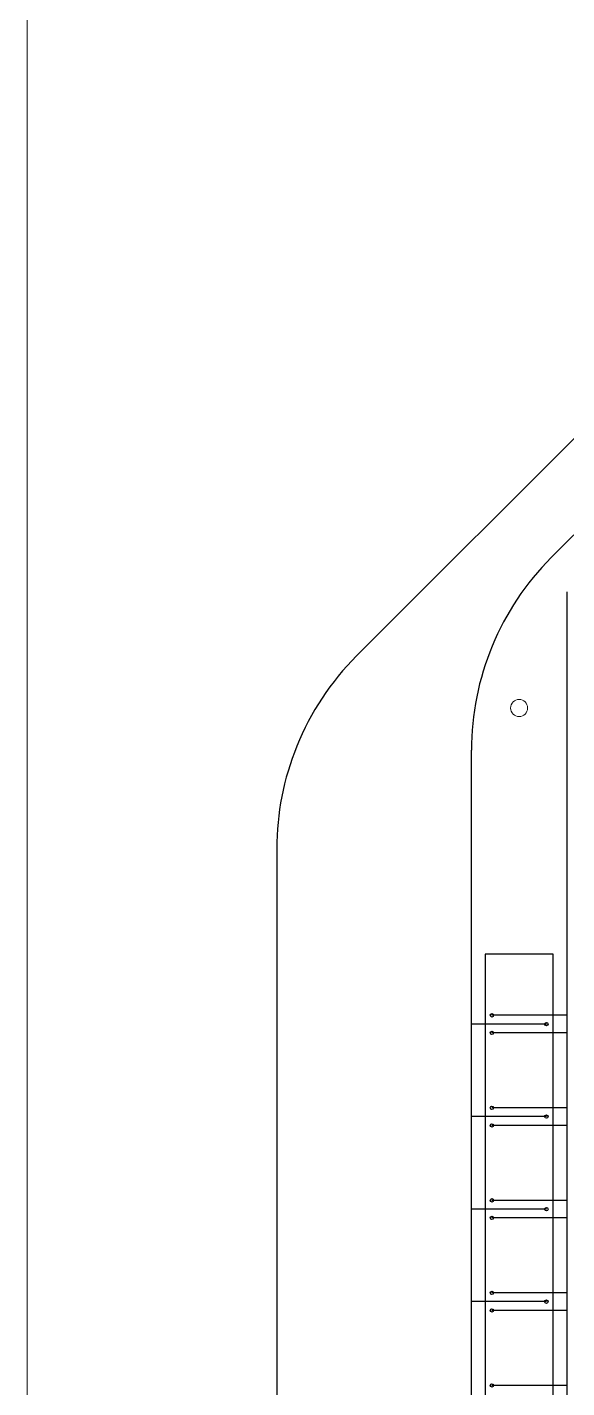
# Model space of a CAD drawing. Header units: millimetres. Extents: x 0 to 40, y 0 to 70.
# Drawn here: x 0 to 3.96, y 13.88 to 23.86 of the extents above; entities that cross this region are included whole.
import ezdxf

# ---------------------------------------------------------------- set-up
doc = ezdxf.new("R2010")
doc.units = ezdxf.units.MM
for name, color, linetype in [('Al Foil', 2, 'Continuous'), ('Cut Through All', 3, 'Continuous'), ('DEF POINTS', 7, 'Continuous'), ('Expose Silicone', 1, 'Continuous'), ('Metal Tracks', 2, 'Continuous')]:
    doc.layers.add(name, color=color, linetype=linetype)

msp = doc.modelspace()

# ---------------------------------------------------------------- linework, layer by layer
at = {"layer": 'Al Foil', "linetype": 'Continuous', "lineweight": 0}
msp.add_line((0, 0), (0, 70), dxfattribs=at)
at = {"layer": 'Al Foil'}
for p, q in [((3.8471, 19.9722), (6.3255, 22.4506)), ((3.9613, 19.7207), (3.9613, 7.7859)), ((3.2613, 7.8859), (3.2613, 18.5579))]:
    msp.add_line(p, q, dxfattribs=at)
at = {"layer": 'Al Foil', "linetype": 'Continuous', "lineweight": 0}
msp.add_circle((3.6113, 18.8683), 0.0626, dxfattribs=at)
at = {"layer": 'Al Foil'}
for centre in [(3.4113, 16.6129), (3.4113, 16.4839), (3.8113, 16.5484), (3.4113, 15.9339), (3.8113, 15.8694), (3.4113, 15.8049), (3.4113, 15.2549), (3.8113, 15.1904), (3.4113, 15.1259), (3.4113, 14.5759), (3.8113, 14.5114), (3.4113, 14.4469), (3.4113, 13.8969)]:
    msp.add_circle(centre, 0.0125, dxfattribs=at)
msp.add_arc((5.2613, 18.5579), 2, 135, 180, dxfattribs=at)
at = {"layer": 'Cut Through All'}
for p, q in [((5.9719, 22.8041), (2.418, 19.2502)), ((1.8322, 17.836), (1.8322, 7.1093))]:
    msp.add_line(p, q, dxfattribs=at)
for start, end in [(135, 157.91798), (157.91798, 180)]:
    msp.add_arc((3.8322, 17.836), 2, start, end, dxfattribs=at)
at = {"layer": 'DEF POINTS', "linetype": 'Continuous', "lineweight": 0}
msp.add_line((0, 0), (0, 70), dxfattribs=at)
at = {"layer": 'Expose Silicone'}
for p, q in [((3.3613, 17.0629), (3.3613, 7.8859)), ((3.8613, 17.0629), (3.3613, 17.0629)), ((3.8613, 7.8859), (3.8613, 17.0629))]:
    msp.add_line(p, q, dxfattribs=at)
at = {"layer": 'Metal Tracks'}
for p, q in [((3.9613, 16.6129), (3.4113, 16.6129)), ((3.8113, 16.5484), (3.2613, 16.5484)), ((3.9613, 16.4839), (3.4113, 16.4839)), ((3.9613, 15.9339), (3.4113, 15.9339)), ((3.8113, 15.8694), (3.2613, 15.8694)), ((3.9613, 15.8049), (3.4113, 15.8049)), ((3.8113, 15.1904), (3.2613, 15.1904)), ((3.9613, 15.2549), (3.4113, 15.2549)), ((3.9613, 15.1259), (3.4113, 15.1259)), ((3.8113, 14.5114), (3.2613, 14.5114)), ((3.9613, 14.5759), (3.4113, 14.5759)), ((3.9613, 14.4469), (3.4113, 14.4469)), ((3.9613, 13.8969), (3.4113, 13.8969))]:
    msp.add_line(p, q, dxfattribs=at)

doc.saveas('drawing.dxf')
